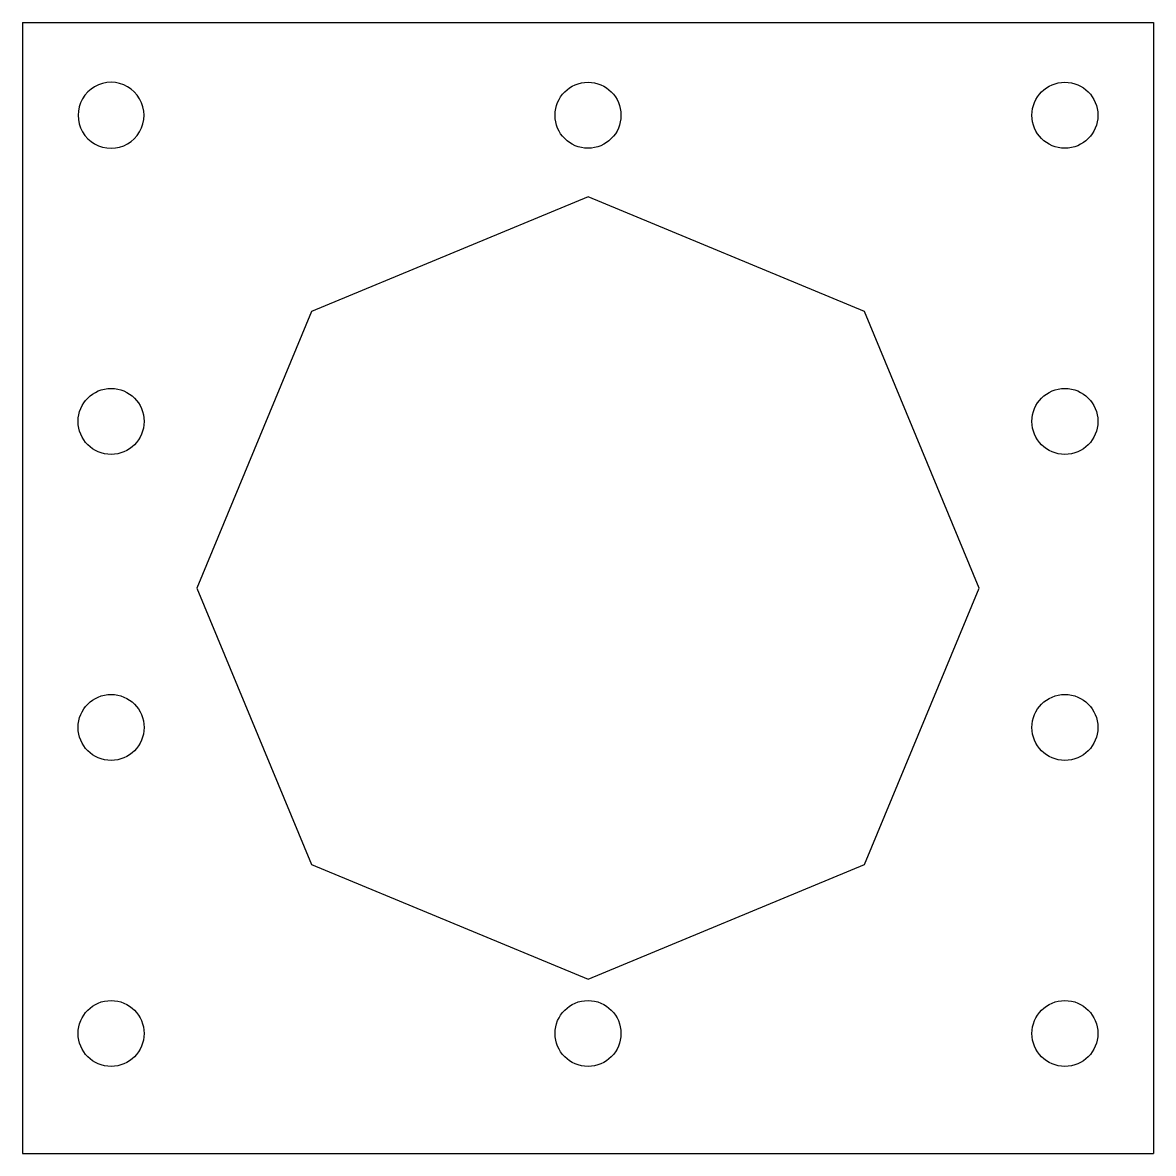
# Model space of a CAD drawing. Header units: millimetres. Extents: x -106 to 494, y -347 to 253.
import ezdxf

# ---------------------------------------------------------------- set-up
doc = ezdxf.new("R2010")
doc.units = ezdxf.units.MM

msp = doc.modelspace()

# ---------------------------------------------------------------- linework, layer by layer
at = {"color": 7, "linetype": 'Continuous', "lineweight": 25}
for p, q in [((-105.82, 253.07), (494.18, 253.07)), ((-105.82, 253.07), (-105.82, -346.93)), ((494.18, 253.07), (494.18, -346.93)), ((194.18, 160.65), (47.4, 99.85)), ((340.96, 99.85), (194.18, 160.65)), ((47.4, 99.85), (-13.4, -46.93)), ((401.76, -46.93), (340.96, 99.85)), ((-13.4, -46.93), (47.4, -193.71)), ((340.96, -193.71), (401.76, -46.93)), ((47.4, -193.71), (194.18, -254.51)), ((194.18, -254.51), (340.96, -193.71)), ((-105.82, -346.93), (494.18, -346.93))]:
    msp.add_line(p, q, dxfattribs=at)
for centre in [(194.18, 203.89), (447.25, 203.89), (-58.89, 41.49), (447.25, 41.49), (-58.89, -120.91), (447.25, -120.91), (-58.89, -283.31), (194.18, -283.31), (447.25, -283.31)]:
    msp.add_circle(centre, 17.5, dxfattribs=at)
for start, end in [(89.99345, 270.00655), (269.99345, 90.00655)]:
    msp.add_arc((-58.89, 203.89), 17.5, start, end, dxfattribs=at)

doc.saveas('drawing.dxf')
